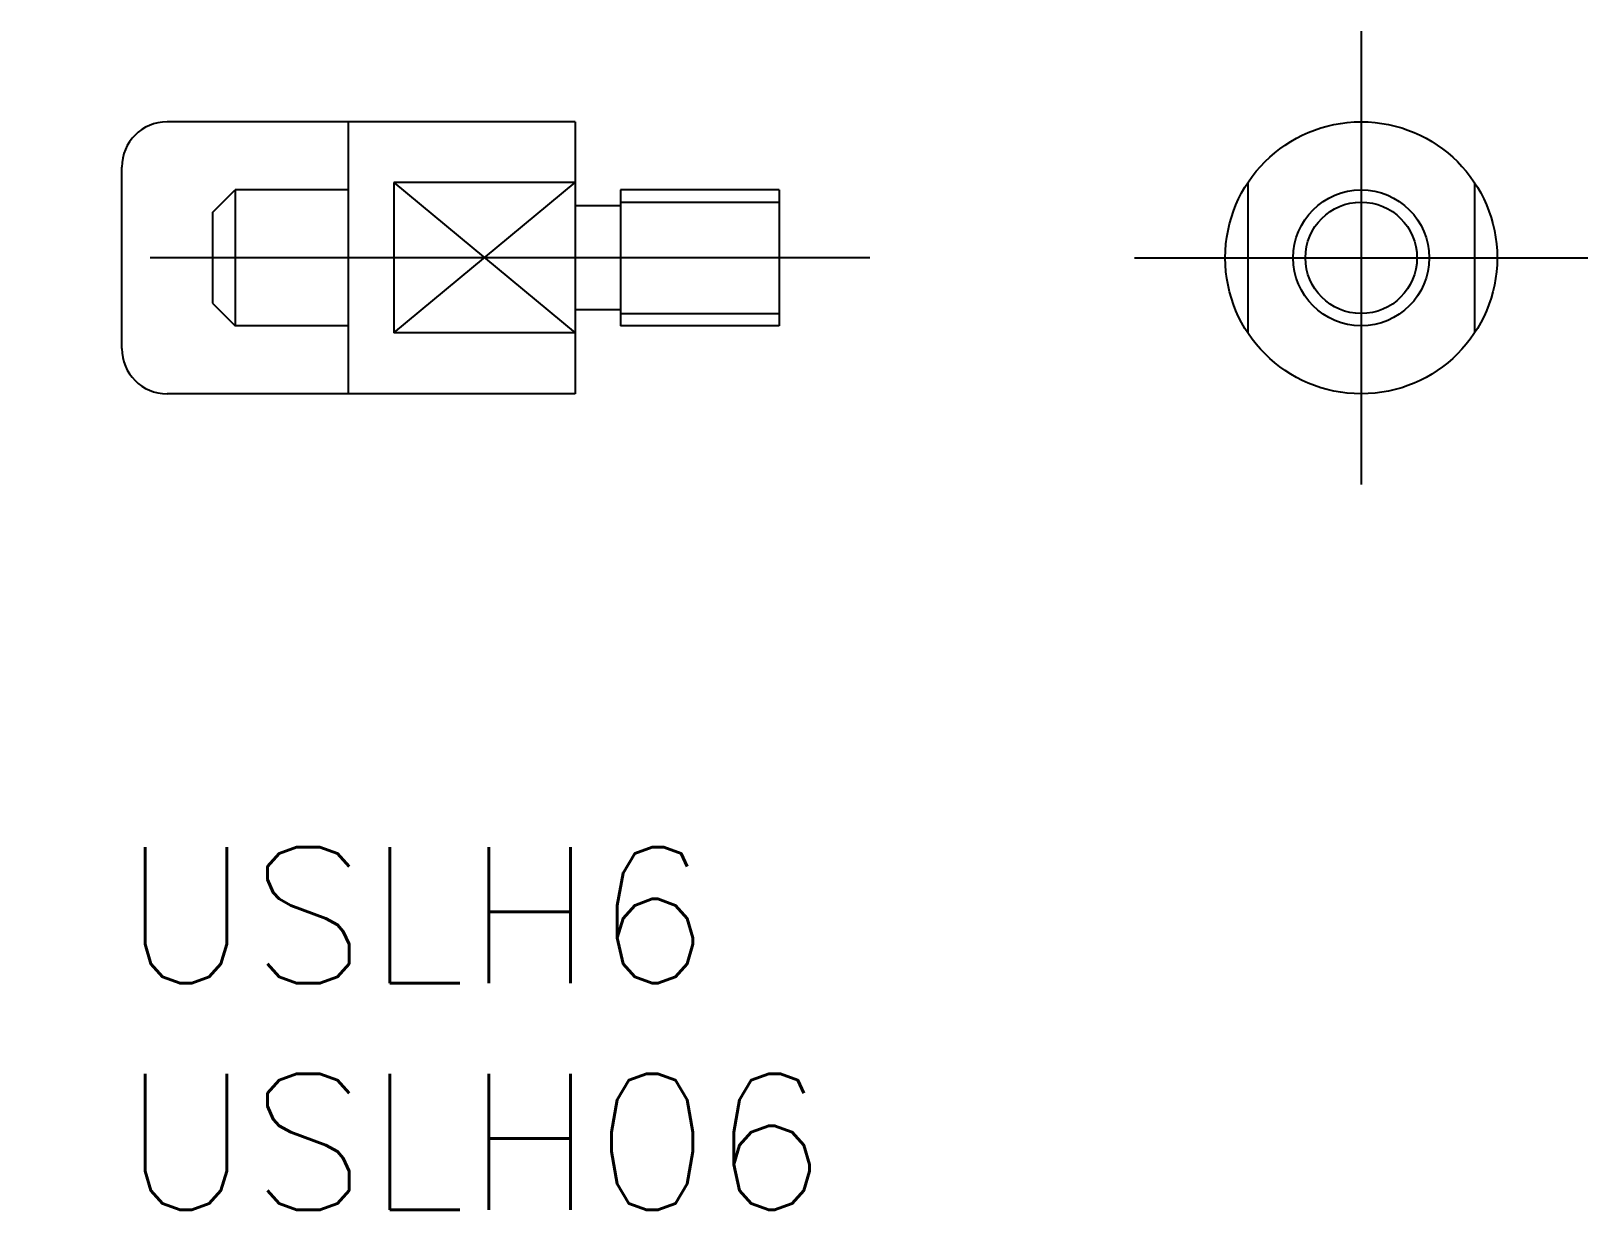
# Model space of a CAD drawing. Extents: x -2 to 32.3, y -8 to 18.
import ezdxf

# ---------------------------------------------------------------- set-up
doc = ezdxf.new("R2010")
doc.units = 0
doc.header["$LTSCALE"] = 0.5
doc.linetypes.add('CENTER', pattern=[50.8, 31.75, -6.35, 6.35, -6.35])
doc.linetypes.add('DASHED', pattern=[19.05, 12.7, -6.35])
for name, color, linetype in [('MSM_CENTER', 1, 'CENTER'), ('MSM_CONTINUOUS', 7, 'CONTINUOUS'), ('MSM_DASHED', 4, 'DASHED'), ('MSM_NARROW', 5, 'CONTINUOUS'), ('MSM_PART_NUMBER', 7, 'CONTINUOUS')]:
    doc.layers.add(name, color=color, linetype=linetype)
doc.styles.get("Standard").update_dxf_attribs({"font": 'txt.shx', "height": 3, "bigfont": 'bigfont.shx'})

# ---------------------------------------------------------------- blocks, each defined once
blk = doc.blocks.new('*U3')
at = {"layer": 'MSM_PART_NUMBER'}
blk.add_text('USLH6', height=3, dxfattribs=at).set_placement((0, -3))
blk = doc.blocks.new('*U4')
at = {"layer": 'MSM_PART_NUMBER'}
blk.add_text('USLH06', height=3, dxfattribs=at).set_placement((0, -8))

msp = doc.modelspace()

# ---------------------------------------------------------------- linework, layer by layer
at = {"layer": 'MSM_CENTER'}
for p, q in [((27.342, 18), (27.342, 8)), ((16.5, 13), (-2, 13)), ((22.342, 13), (32.342, 13))]:
    msp.add_line(p, q, dxfattribs=at)
at = {"layer": 'MSM_CONTINUOUS'}
for p, q in [((10, 16), (1, 16)), ((5, 10), (5, 16)), ((10, 16), (10, 10)), ((0, 11), (0, 15)), ((6, 14.658), (6, 11.342)), ((10, 14.658), (6, 14.658)), ((14.5, 14.5), (11, 14.5)), ((11, 14.5), (11, 11.5)), ((14.5, 14.5), (14.5, 11.5)), ((24.842, 14.658), (24.842, 11.342)), ((29.842, 14.658), (29.842, 11.342)), ((11, 14.15), (10, 14.15)), ((11, 11.85), (10, 11.85)), ((10, 11.342), (6, 11.342)), ((14.5, 11.5), (11, 11.5)), ((10, 10), (1, 10))]:
    msp.add_line(p, q, dxfattribs=at)
for radius in [3, 1.5]:
    msp.add_circle((27.342, 13), radius, dxfattribs=at)
for centre, start, end in [((1, 15), 90, 180), ((1, 11), 180, 270)]:
    msp.add_arc(centre, 1, start, end, dxfattribs=at)
at = {"layer": 'MSM_DASHED'}
for p, q in [((2, 14), (2.5, 14.5)), ((5, 14.5), (2.5, 14.5)), ((2.5, 14.5), (2.5, 11.5)), ((2, 14), (2, 12)), ((2, 12), (2.5, 11.5)), ((5, 11.5), (2.5, 11.5))]:
    msp.add_line(p, q, dxfattribs=at)
at = {"layer": 'MSM_NARROW'}
for p, q in [((6, 14.658), (10, 11.342)), ((6, 11.342), (10, 14.658)), ((11, 14.229), (14.5, 14.229)), ((11, 11.771), (14.5, 11.771))]:
    msp.add_line(p, q, dxfattribs=at)
msp.add_circle((27.342, 13), 1.23, dxfattribs=at)

# ---------------------------------------------------------------- block references
at = {"layer": 'MSM_CONTINUOUS'}
for name in ['*U3', '*U4']:
    msp.add_blockref(name, (0, 0), dxfattribs=at)

doc.saveas('drawing.dxf')
